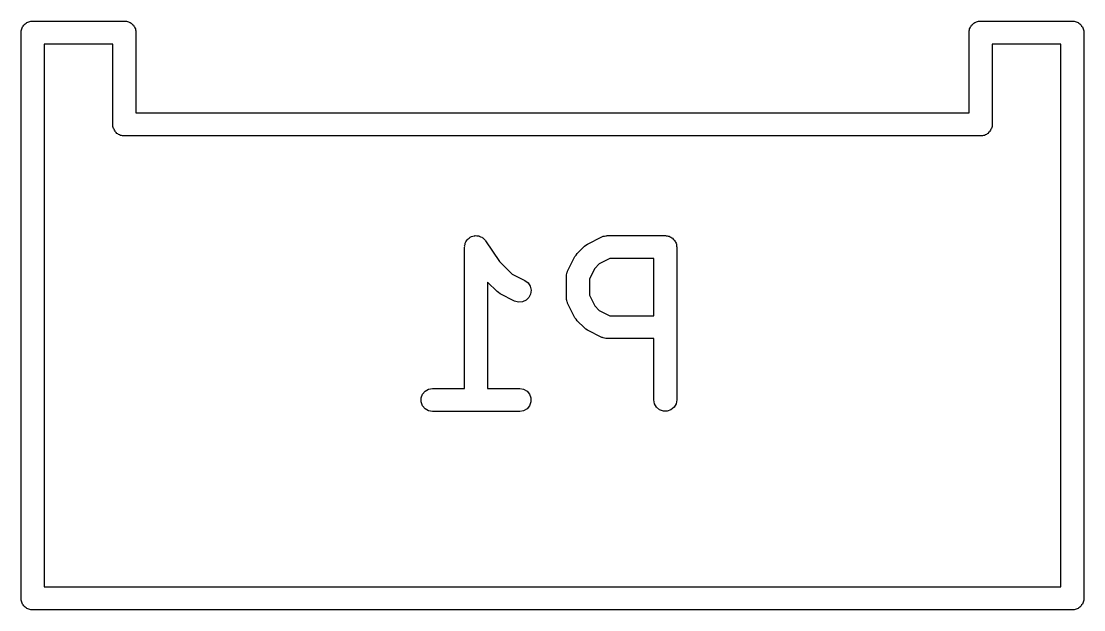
# Model space of a CAD drawing. Extents: x 86 to 122.3, y -103.9 to -55.1.
# Drawn here: x 98.17 to 105.12, y -81.8 to -77.95 of the extents above; entities that cross this region are included whole.
import ezdxf

# ---------------------------------------------------------------- set-up
doc = ezdxf.new("R2010")
doc.units = 0
doc.header["$MEASUREMENT"] = 0
doc.layers.add('BLACK', color=7, linetype='CONTINUOUS')

msp = doc.modelspace()

# ---------------------------------------------------------------- linework, layer by layer
at = {"layer": 'BLACK', "linetype": 'CONTINUOUS'}
for p, q in [((98.1811, -77.9848), (98.1845, -77.979)), ((98.1845, -77.979), (98.1896, -77.9748)), ((98.1896, -77.9748), (98.1938, -77.9697)), ((98.1938, -77.9697), (98.1996, -77.9663)), ((98.1996, -77.9663), (98.2047, -77.962)), ((98.2047, -77.962), (98.211, -77.9598)), ((98.211, -77.9598), (98.2168, -77.9564)), ((98.2168, -77.9564), (98.2233, -77.9553)), ((98.2233, -77.9553), (98.2296, -77.953)), ((98.2296, -77.953), (98.2362, -77.953)), ((98.2362, -77.953), (98.2362, -77.953)), ((98.2362, -77.953), (98.8494, -77.953)), ((98.8494, -77.953), (98.8494, -77.953)), ((98.8494, -77.953), (98.856, -77.953)), ((98.856, -77.953), (98.8623, -77.9553)), ((98.8623, -77.9553), (98.8688, -77.9564)), ((98.8688, -77.9564), (98.8746, -77.9598)), ((98.8746, -77.9598), (98.8809, -77.962)), ((98.8809, -77.962), (98.886, -77.9663)), ((98.886, -77.9663), (98.8918, -77.9697)), ((98.8918, -77.9697), (98.896, -77.9748)), ((98.896, -77.9748), (98.9011, -77.979)), ((98.9011, -77.979), (98.9045, -77.9848)), ((104.381, -77.9848), (104.384, -77.979)), ((104.384, -77.979), (104.39, -77.9748)), ((104.39, -77.9748), (104.394, -77.9697)), ((104.394, -77.9697), (104.4, -77.9663)), ((104.4, -77.9663), (104.405, -77.962)), ((104.405, -77.962), (104.411, -77.9598)), ((104.411, -77.9598), (104.417, -77.9564)), ((104.417, -77.9564), (104.423, -77.9553)), ((104.423, -77.9553), (104.43, -77.953)), ((104.43, -77.953), (104.436, -77.953)), ((104.436, -77.953), (104.436, -77.953)), ((104.436, -77.953), (105.049, -77.953)), ((105.049, -77.953), (105.049, -77.953)), ((105.049, -77.953), (105.056, -77.953)), ((105.056, -77.953), (105.062, -77.9553)), ((105.062, -77.9553), (105.069, -77.9564)), ((105.069, -77.9564), (105.075, -77.9598)), ((105.075, -77.9598), (105.081, -77.962)), ((105.081, -77.962), (105.086, -77.9663)), ((105.086, -77.9663), (105.092, -77.9697)), ((105.092, -77.9697), (105.096, -77.9748)), ((105.096, -77.9748), (105.101, -77.979)), ((105.101, -77.979), (105.104, -77.9848)), ((98.1678, -78.0148), (98.1701, -78.0085)), ((98.1678, -78.0214), (98.1678, -78.0148)), ((98.1678, -81.7148), (98.1678, -78.0214)), ((98.1678, -78.0214), (98.1678, -78.0214)), ((98.1701, -78.0085), (98.1712, -78.002)), ((98.1712, -78.002), (98.1746, -77.9962)), ((98.1746, -77.9962), (98.1768, -77.9899)), ((98.1768, -77.9899), (98.1811, -77.9848)), ((98.9045, -77.9848), (98.9088, -77.9899)), ((98.9088, -77.9899), (98.911, -77.9962)), ((98.911, -77.9962), (98.9144, -78.002)), ((98.9144, -78.002), (98.9155, -78.0085)), ((98.9155, -78.0085), (98.9178, -78.0148)), ((98.9178, -78.0148), (98.9178, -78.0214)), ((98.9178, -78.0214), (98.9178, -78.0214)), ((98.9178, -78.0214), (98.9178, -78.553)), ((104.368, -78.0148), (104.37, -78.0085)), ((104.368, -78.0214), (104.368, -78.0148)), ((104.368, -78.553), (104.368, -78.0214)), ((104.368, -78.0214), (104.368, -78.0214)), ((104.37, -78.0085), (104.371, -78.002)), ((104.371, -78.002), (104.375, -77.9962)), ((104.375, -77.9962), (104.377, -77.9899)), ((104.377, -77.9899), (104.381, -77.9848)), ((105.104, -77.9848), (105.109, -77.9899)), ((105.109, -77.9899), (105.111, -77.9962)), ((105.111, -77.9962), (105.114, -78.002)), ((105.114, -78.002), (105.116, -78.0085)), ((105.116, -78.0085), (105.118, -78.0148)), ((105.118, -78.0148), (105.118, -78.0214)), ((105.118, -78.0214), (105.118, -78.0214)), ((105.118, -78.0214), (105.118, -81.7346)), ((98.7678, -78.103), (98.3178, -78.103)), ((98.3178, -78.103), (98.3178, -81.653)), ((98.7678, -78.1346), (98.7678, -78.103)), ((104.518, -78.103), (104.518, -78.6346)), ((104.968, -78.103), (104.518, -78.103)), ((104.968, -81.653), (104.968, -78.103)), ((98.7678, -78.6346), (98.7678, -78.1346)), ((98.7678, -78.1346), (98.7678, -78.1346)), ((98.9178, -78.553), (104.368, -78.553)), ((98.7678, -78.6412), (98.7678, -78.6346)), ((98.7678, -78.6346), (98.7678, -78.6346)), ((98.7701, -78.6475), (98.7678, -78.6412)), ((98.7712, -78.654), (98.7701, -78.6475)), ((98.7746, -78.6598), (98.7712, -78.654)), ((98.7768, -78.6661), (98.7746, -78.6598)), ((98.7811, -78.6712), (98.7768, -78.6661)), ((98.7845, -78.677), (98.7811, -78.6712)), ((104.504, -78.6712), (104.501, -78.677)), ((104.509, -78.6661), (104.504, -78.6712)), ((104.511, -78.6598), (104.509, -78.6661)), ((104.514, -78.654), (104.511, -78.6598)), ((104.516, -78.6475), (104.514, -78.654)), ((104.518, -78.6412), (104.516, -78.6475)), ((104.518, -78.6346), (104.518, -78.6346)), ((104.518, -78.6346), (104.518, -78.6412)), ((98.7896, -78.6812), (98.7845, -78.677)), ((98.7938, -78.6863), (98.7896, -78.6812)), ((98.7996, -78.6897), (98.7938, -78.6863)), ((98.8047, -78.694), (98.7996, -78.6897)), ((98.811, -78.6962), (98.8047, -78.694)), ((98.8168, -78.6996), (98.811, -78.6962)), ((98.8233, -78.7007), (98.8168, -78.6996)), ((98.8296, -78.703), (98.8233, -78.7007)), ((98.8362, -78.703), (98.8296, -78.703)), ((104.449, -78.703), (98.8362, -78.703)), ((98.8362, -78.703), (98.8362, -78.703)), ((104.456, -78.703), (104.449, -78.703)), ((104.449, -78.703), (104.449, -78.703)), ((104.462, -78.7007), (104.456, -78.703)), ((104.469, -78.6996), (104.462, -78.7007)), ((104.475, -78.6962), (104.469, -78.6996)), ((104.481, -78.694), (104.475, -78.6962)), ((104.486, -78.6897), (104.481, -78.694)), ((104.492, -78.6863), (104.486, -78.6897)), ((104.496, -78.6812), (104.492, -78.6863)), ((104.501, -78.677), (104.496, -78.6812)), ((101.091, -79.3761), (101.098, -79.3712)), ((101.098, -79.3712), (101.105, -79.3654)), ((101.105, -79.3654), (101.109, -79.364)), ((101.109, -79.364), (101.113, -79.3617)), ((101.113, -79.3617), (101.121, -79.3596)), ((101.121, -79.3596), (101.13, -79.3565)), ((101.13, -79.3565), (101.134, -79.3565)), ((101.134, -79.3565), (101.138, -79.3555)), ((101.138, -79.3555), (101.147, -79.3565)), ((101.147, -79.3565), (101.156, -79.3565)), ((101.156, -79.3565), (101.16, -79.3579)), ((101.16, -79.3579), (101.164, -79.3584)), ((101.164, -79.3584), (101.172, -79.3624)), ((101.172, -79.3624), (101.18, -79.3654)), ((101.18, -79.3654), (101.183, -79.3681)), ((101.183, -79.3681), (101.187, -79.3699)), ((101.187, -79.3699), (101.193, -79.3764)), ((101.871, -79.4109), (101.966, -79.3633)), ((101.966, -79.3633), (101.971, -79.3621)), ((101.971, -79.3621), (101.974, -79.3599)), ((101.974, -79.3599), (101.983, -79.3584)), ((101.983, -79.3584), (101.991, -79.3559)), ((101.991, -79.3559), (101.996, -79.3561)), ((101.996, -79.3561), (102, -79.3554)), ((102, -79.3554), (102.381, -79.3554)), ((102.381, -79.3554), (102.387, -79.3565)), ((102.387, -79.3565), (102.394, -79.3565)), ((102.394, -79.3565), (102.4, -79.3588)), ((102.4, -79.3588), (102.407, -79.3599)), ((102.407, -79.3599), (102.412, -79.3632)), ((102.412, -79.3632), (102.418, -79.3654)), ((102.418, -79.3654), (102.423, -79.3696)), ((102.423, -79.3696), (102.429, -79.3729)), ((101.068, -79.4221), (101.071, -79.4135)), ((101.069, -79.4263), (101.068, -79.4221)), ((101.068, -79.4304), (101.069, -79.4263)), ((101.068, -80.3554), (101.068, -79.4304)), ((101.071, -79.4135), (101.072, -79.4047)), ((101.072, -79.4047), (101.074, -79.4011)), ((101.074, -79.4011), (101.076, -79.3971)), ((101.076, -79.3971), (101.081, -79.3899)), ((101.081, -79.3899), (101.085, -79.3822)), ((101.085, -79.3822), (101.089, -79.3795)), ((101.089, -79.3795), (101.091, -79.3761)), ((101.193, -79.3764), (101.2, -79.3822)), ((101.2, -79.3822), (101.202, -79.3858)), ((101.202, -79.3858), (101.205, -79.3888)), ((101.205, -79.3888), (101.296, -79.5255)), ((101.804, -79.4726), (101.852, -79.425)), ((101.852, -79.425), (101.861, -79.4181)), ((101.861, -79.4181), (101.871, -79.4109)), ((102.429, -79.3729), (102.433, -79.378)), ((102.433, -79.378), (102.438, -79.3822)), ((102.438, -79.3822), (102.442, -79.3879)), ((102.442, -79.3879), (102.446, -79.3929)), ((102.446, -79.3929), (102.448, -79.399)), ((102.448, -79.399), (102.451, -79.4047)), ((102.451, -79.4047), (102.453, -79.4112)), ((102.453, -79.4112), (102.455, -79.4174)), ((102.455, -79.4174), (102.455, -79.4239)), ((102.455, -79.4239), (102.456, -79.4304)), ((102.456, -79.4304), (102.456, -80.4304)), ((101.742, -79.5873), (101.79, -79.4921)), ((101.79, -79.4921), (101.797, -79.4824)), ((101.797, -79.4824), (101.804, -79.4726)), ((102.018, -79.5054), (101.949, -79.5396)), ((102.306, -79.5054), (102.018, -79.5054)), ((102.306, -79.8792), (102.306, -79.5054)), ((101.296, -79.5255), (101.378, -79.6068)), ((101.919, -79.57), (101.884, -79.6386)), ((101.949, -79.5396), (101.919, -79.57)), ((101.378, -79.6068), (101.462, -79.649)), ((101.462, -79.649), (101.483, -79.6645)), ((101.734, -79.6209), (101.735, -79.6166)), ((101.734, -79.7637), (101.734, -79.6209)), ((101.735, -79.6123), (101.737, -79.6039)), ((101.735, -79.6166), (101.735, -79.6123)), ((101.737, -79.6039), (101.739, -79.5952)), ((101.739, -79.5952), (101.741, -79.5915)), ((101.741, -79.5915), (101.742, -79.5873)), ((101.884, -79.6386), (101.884, -79.746)), ((101.28, -79.7215), (101.218, -79.6591)), ((101.218, -79.6591), (101.218, -80.3554)), ((101.483, -79.6645), (101.497, -79.6863)), ((101.497, -79.6863), (101.503, -79.7116)), ((101.503, -79.7116), (101.5, -79.7375)), ((101.29, -79.7284), (101.28, -79.7215)), ((101.3, -79.7356), (101.29, -79.7284)), ((101.395, -79.7832), (101.3, -79.7356)), ((101.42, -79.7906), (101.395, -79.7832)), ((101.47, -79.7787), (101.446, -79.789)), ((101.489, -79.7608), (101.47, -79.7787)), ((101.5, -79.7375), (101.489, -79.7608)), ((101.735, -79.768), (101.734, -79.7637)), ((101.735, -79.7723), (101.735, -79.768)), ((101.737, -79.7807), (101.735, -79.7723)), ((101.739, -79.7894), (101.737, -79.7807)), ((101.884, -79.746), (101.919, -79.8145)), ((101.446, -79.789), (101.42, -79.7906)), ((101.741, -79.7931), (101.739, -79.7894)), ((101.742, -79.7973), (101.741, -79.7931)), ((101.79, -79.8925), (101.742, -79.7973)), ((101.919, -79.8145), (101.949, -79.8449)), ((101.949, -79.8449), (102.018, -79.8792)), ((101.797, -79.9022), (101.79, -79.8925)), ((101.804, -79.912), (101.797, -79.9022)), ((101.852, -79.9596), (101.804, -79.912)), ((102.018, -79.8792), (102.306, -79.8792)), ((101.862, -79.9665), (101.852, -79.9596)), ((101.871, -79.9737), (101.862, -79.9665)), ((101.966, -80.0213), (101.871, -79.9737)), ((101.971, -80.0225), (101.966, -80.0213)), ((101.974, -80.0247), (101.971, -80.0225)), ((101.983, -80.0262), (101.974, -80.0247)), ((101.991, -80.0287), (101.983, -80.0262)), ((101.996, -80.0284), (101.991, -80.0287)), ((102, -80.0292), (101.996, -80.0284)), ((102.306, -80.0292), (102, -80.0292)), ((102.306, -80.4304), (102.306, -80.0292)), ((100.783, -80.4174), (100.792, -80.3929)), ((100.792, -80.3929), (100.809, -80.3729)), ((100.809, -80.3729), (100.831, -80.3599)), ((100.831, -80.3599), (100.857, -80.3554)), ((100.857, -80.3554), (101.068, -80.3554)), ((101.218, -80.3554), (101.429, -80.3554)), ((101.429, -80.3554), (101.454, -80.3599)), ((101.454, -80.3599), (101.477, -80.3729)), ((101.477, -80.3729), (101.493, -80.3929)), ((101.493, -80.3929), (101.502, -80.4174)), ((100.783, -80.4434), (100.783, -80.4174)), ((100.792, -80.4679), (100.783, -80.4434)), ((100.809, -80.4878), (100.792, -80.4679)), ((101.493, -80.4679), (101.477, -80.4878)), ((101.502, -80.4434), (101.493, -80.4679)), ((101.502, -80.4174), (101.502, -80.4434)), ((102.31, -80.456), (102.306, -80.4304)), ((102.323, -80.4786), (102.31, -80.456)), ((102.343, -80.4953), (102.323, -80.4786)), ((102.438, -80.4786), (102.418, -80.4953)), ((102.451, -80.456), (102.438, -80.4786)), ((102.456, -80.4304), (102.451, -80.456)), ((100.831, -80.5009), (100.809, -80.4878)), ((100.857, -80.5054), (100.831, -80.5009)), ((101.429, -80.5054), (100.857, -80.5054)), ((101.454, -80.5009), (101.429, -80.5054)), ((101.477, -80.4878), (101.454, -80.5009)), ((102.368, -80.5042), (102.343, -80.4953)), ((102.394, -80.5042), (102.368, -80.5042)), ((102.418, -80.4953), (102.394, -80.5042)), ((98.3178, -81.653), (104.968, -81.653)), ((98.1678, -81.7412), (98.1678, -81.7148)), ((98.1701, -81.7475), (98.1678, -81.7412)), ((98.1712, -81.754), (98.1701, -81.7475)), ((98.1746, -81.7598), (98.1712, -81.754)), ((98.1768, -81.7661), (98.1746, -81.7598)), ((98.1811, -81.7712), (98.1768, -81.7661)), ((98.1845, -81.777), (98.1811, -81.7712)), ((98.1896, -81.7812), (98.1845, -81.777)), ((98.1938, -81.7863), (98.1896, -81.7812)), ((98.1996, -81.7897), (98.1938, -81.7863)), ((98.2047, -81.794), (98.1996, -81.7897)), ((98.211, -81.7962), (98.2047, -81.794)), ((98.2168, -81.7996), (98.211, -81.7962)), ((98.2233, -81.8007), (98.2168, -81.7996)), ((98.2296, -81.803), (98.2233, -81.8007)), ((98.2362, -81.803), (98.2296, -81.803)), ((105.049, -81.803), (98.2362, -81.803)), ((98.2362, -81.803), (98.2362, -81.803)), ((105.056, -81.803), (105.049, -81.803)), ((105.049, -81.803), (105.049, -81.803)), ((105.062, -81.8007), (105.056, -81.803)), ((105.069, -81.7996), (105.062, -81.8007)), ((105.075, -81.7962), (105.069, -81.7996)), ((105.081, -81.794), (105.075, -81.7962)), ((105.086, -81.7897), (105.081, -81.794)), ((105.092, -81.7863), (105.086, -81.7897)), ((105.096, -81.7812), (105.092, -81.7863)), ((105.101, -81.777), (105.096, -81.7812)), ((105.104, -81.7712), (105.101, -81.777)), ((105.109, -81.7661), (105.104, -81.7712)), ((105.111, -81.7598), (105.109, -81.7661)), ((105.114, -81.754), (105.111, -81.7598)), ((105.116, -81.7475), (105.114, -81.754)), ((105.118, -81.7412), (105.116, -81.7475)), ((105.118, -81.7346), (105.118, -81.7346)), ((105.118, -81.7346), (105.118, -81.7412))]:
    msp.add_line(p, q, dxfattribs=at)

doc.saveas('drawing.dxf')
